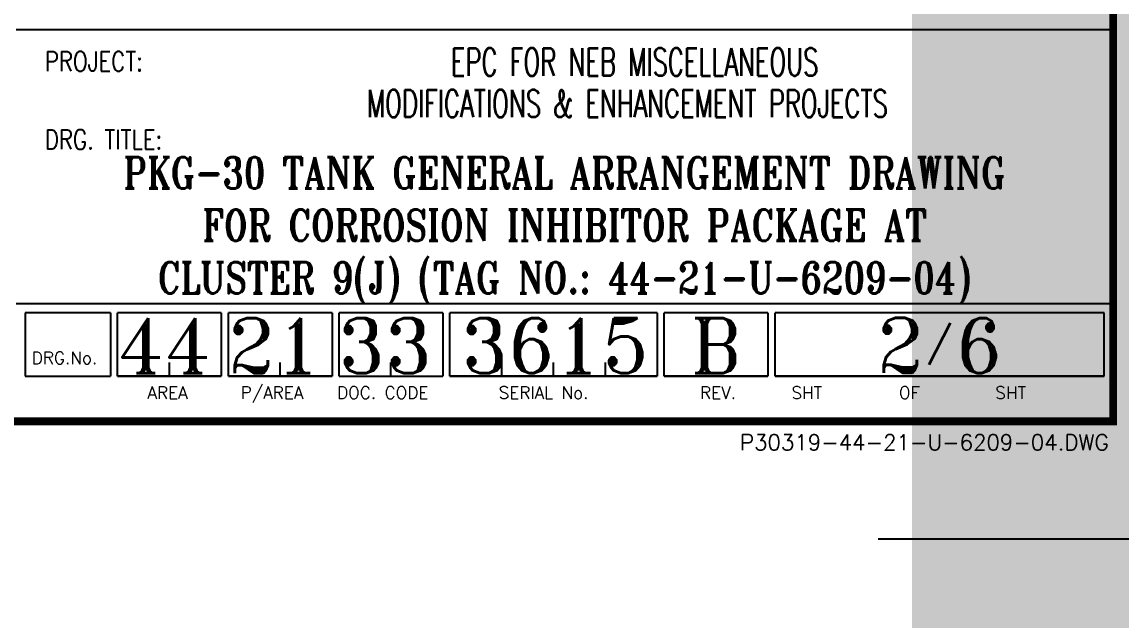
# Model space of a CAD drawing. Header units: inches. Extents: x 26960 to 35074, y -20333 to -19295.
# Drawn here: x 27647.3 to 27787.5, y -19899.7 to -19823.3 of the extents above; entities that cross this region are included whole.
import ezdxf
from ezdxf.enums import TextEntityAlignment as Align

# ---------------------------------------------------------------- set-up
doc = ezdxf.new("R2018")
doc.units = ezdxf.units.IN
doc.header["$LTSCALE"] = 200
doc.header["$MEASUREMENT"] = 0
doc.layers.add('BORDER1', color=3, linetype='Continuous')
doc.layers.add('BORDER2', color=7, linetype='Continuous')
doc.styles.add('ROMANC', font='ROMANC', dxfattribs={"height": 5})
doc.styles.add('ROMANS', font='romans.shx')
doc.styles.add('ROMANT', font='romant.shx')
doc.styles.get("Standard").update_dxf_attribs({"font": 'romans.shx'})

# ---------------------------------------------------------------- blocks, each defined once
blk = doc.blocks.new('*U254')
at = {"layer": 'BORDER1', "color": 154, "true_color": 0x1859a9, "const_width": 1}
blk.add_lwpolyline([(0, 564), (796, 564), (796, 0), (0, 0)], close=True, dxfattribs=at)
at = {"layer": 'BORDER2'}
for p, q in [((796, 50), (656, 50)), ((796, 15), (656, 15)), ((657.15, 13.85), (657.15, 5.76)), ((668.05, 13.85), (657.15, 13.85)), ((668.05, 13.85), (668.05, 5.76)), ((668.95, 5.76), (668.95, 13.85)), ((682.18, 13.85), (668.95, 13.85)), ((682.18, 13.85), (682.18, 5.76)), ((696.32, 13.85), (683.09, 13.85)), ((683.09, 5.76), (683.09, 13.85)), ((696.32, 13.85), (696.32, 5.76)), ((697.22, 5.76), (697.22, 13.85)), ((710.45, 13.85), (697.22, 13.85)), ((710.45, 13.85), (710.45, 5.76)), ((711.36, 5.76), (711.36, 13.85)), ((737.82, 13.85), (711.36, 13.85)), ((737.82, 13.85), (737.82, 5.76)), ((738.72, 5.76), (738.72, 13.85)), ((751.95, 13.85), (738.72, 13.85)), ((751.95, 13.85), (751.95, 5.76)), ((752.86, 5.76), (752.86, 13.85)), ((794.85, 13.85), (752.86, 13.85)), ((794.85, 5.76), (794.85, 13.85)), ((675.57, 5.76), (675.57, 7.5)), ((689.7, 5.76), (689.7, 7.5)), ((703.84, 5.76), (703.84, 7.5)), ((717.97, 5.76), (717.97, 7.5)), ((724.59, 5.76), (724.59, 7.5)), ((731.2, 5.76), (731.2, 7.5)), ((657.15, 5.76), (668.05, 5.76)), ((682.18, 5.76), (668.95, 5.76)), ((668.95, 5.76), (682.18, 5.76)), ((683.09, 5.76), (696.32, 5.76)), ((696.32, 5.76), (683.09, 5.76)), ((697.22, 5.76), (710.45, 5.76)), ((737.82, 5.76), (711.36, 5.76)), ((711.36, 5.76), (737.82, 5.76)), ((751.95, 5.76), (738.72, 5.76)), ((738.72, 5.76), (751.95, 5.76)), ((794.85, 5.76), (752.86, 5.76)), ((752.86, 5.76), (794.85, 5.76))]:
    blk.add_line(p, q, dxfattribs=at)
blk.add_lwpolyline([(766, -15), (811, -15), (811, 30)], dxfattribs=at)
at = {"layer": 'BORDER2', "style": 'ROMANS', "width": 0.8}
for s, p in [('PROJECT:', (659.66, 44.72)), ('DRG. TITLE:', (659.66, 34.74))]:
    blk.add_text(s, height=2.5, dxfattribs=at).set_placement(p)
at = {"layer": 'BORDER2'}
for s, height, style, p in [('/', 3.5, 'ROMANC', (772.18, 8.36)), ('DRG.No.', 1.572, 'ROMANS', (658.01, 7.31)), ('AREA', 1.572, 'ROMANS', (672.77, 2.87)), ('P/AREA', 1.572, 'ROMANS', (684.65, 2.87)), ('DOC. CODE', 1.572, 'ROMANS', (696.96, 2.87)), ('SERIAL No.', 1.572, 'ROMANS', (717.59, 2.87)), ('REV.', 1.572, 'ROMANS', (743.29, 2.87)), (' SHT        OF        SHT', 1.5717, 'ROMANS', (753.87, 2.87))]:
    blk.add_text(s, height=height, dxfattribs=dict(at, style=style)).set_placement(p)
at = {"layer": 'BORDER2', "insert": (795.43, -3.69), "char_height": 2, "attachment_point": 9, "style": 'ROMANS'}
blk.add_mtext('P30319-44-21-U-6209-04.DWG', dxfattribs=at)
at = {"layer": 'BORDER2', "flags": 8}
for tag, height, style, p in [('REV-B', 2.7, 'ROMANS', (662.76, 125.68)), ('REV-A', 2.7, 'ROMANS', (662.76, 118.68)), ('RE-B', 7, 'ROMANT', (745.34, 6.15))]:
    blk.add_attdef(tag, text='', height=height, dxfattribs=dict(at, style=style)).set_placement(p, align=Align.CENTER)
at = {"layer": 'BORDER2', "style": 'ROMANS', "width": 4.59626}
for tag, p, p2 in [('DATE-B', (668.47, 125.68), (681.47, 125.68)), ('DATE-A', (668.47, 118.68), (681.47, 118.68))]:
    blk.add_attdef(tag, text='', height=2.7, dxfattribs=at).set_placement(p, p2, align=Align.FIT)
at = {"layer": 'BORDER2'}
for tag, height, style, p in [('DRN-B', 2.7, 'ROMANS', (689.55, 125.68)), ('CHD-B', 2.7, 'ROMANS', (701.61, 125.68)), ('APD-B', 2.7, 'ROMANS', (713.32, 125.68)), ('DRN-A', 2.7, 'ROMANS', (689.55, 118.68)), ('CHD-A', 2.7, 'ROMANS', (701.61, 118.68)), ('APD-A', 2.7, 'ROMANS', (713.32, 118.68)), ('CONS_CONT_VEND', 3.5, 'ROMANC', (726, 61.94))]:
    blk.add_attdef(tag, text='', height=height, dxfattribs=dict(at, style=style)).set_placement(p, align=Align.CENTER)
at = {"layer": 'BORDER2', "style": 'ROMANS', "width": 0.8}
for tag, p, height in [('1:X', (670.77, 103.49), 3), ('LOC', (709.61, 103.49), 3), ('PROJ_NO', (774.84, 103.49), 3), ('CONS_DRG_NO', (681.74, 53.26), 2.5)]:
    blk.add_attdef(tag, p, '', height=height, dxfattribs=at)
at = {"layer": 'BORDER2', "lineweight": 30, "width": 0.8, "flags": 104}
for tag, p in [('COMMENTS-B', (719.88, 127.5)), ('COMMENTS-A', (719.88, 120.5))]:
    blk.add_attdef(tag, text='', height=2.2, dxfattribs=at).set_placement(p, align=Align.MIDDLE_LEFT)
at = {"layer": 'BORDER2', "style": 'ROMANS', "width": 0.8}
for tag, p in [('PROJECT_TITLE_1', (726, 45.91)), ('PROJECT_TITLE_2', (726, 40.58))]:
    blk.add_attdef(tag, text='', height=3.5, dxfattribs=at).set_placement(p, align=Align.MIDDLE)
at = {"layer": 'BORDER2', "style": 'ROMANT', "width": 0.8}
for tag, p in [('DRG_TITLE_1', (726, 29.73)), ('DRG_TITLE_2', (726, 23.03)), ('DRG_TITLE_3', (726, 16.33))]:
    blk.add_attdef(tag, text='', height=4, dxfattribs=at).set_placement(p, align=Align.CENTER)
at = {"layer": 'BORDER2', "style": 'ROMANT'}
for tag, p in [('AR', (668.95, 6.15)), ('PA', (683.03, 6.15)), ('DC', (697.09, 6.15)), ('TS', (775.94, 6.15))]:
    blk.add_attdef(tag, p, '', height=7, dxfattribs=at)
for tag, p in [('SRNO', (736.79, 6.15)), ('SH', (771.83, 6.2))]:
    blk.add_attdef(tag, text='', height=7, dxfattribs=at).set_placement(p, align=Align.RIGHT)
at = {"layer": 'BORDER2', "style": 'ROMANS', "flags": 2}
blk.add_attdef('TB_VERSION', text='', height=2, dxfattribs=at).set_placement((1, -1), align=Align.TOP_LEFT)

msp = doc.modelspace()

# ---------------------------------------------------------------- block references
at = {"layer": 'BORDER1', "lineweight": 9}
ref = msp.add_blockref('*U254', (26990.4983, -19874.28619), dxfattribs=at)
ref.add_attrib('AR', '44', (27659.45155, -19868.13126), dxfattribs={"layer": 'BORDER2', "height": 7, "style": 'ROMANT'})
ref.add_attrib('PA', '21', (27673.5308, -19868.13126), dxfattribs={"layer": 'BORDER2', "height": 7, "style": 'ROMANT'})
ref.add_attrib('DC', '33', (27687.58615, -19868.13126), dxfattribs={"layer": 'BORDER2', "height": 7, "style": 'ROMANT'})
ref.add_attrib('SRNO', '3615', dxfattribs={"layer": 'BORDER2', "height": 7, "style": 'ROMANT'}).set_placement((27727.28893, -19868.13126), align=Align.RIGHT)
ref.add_attrib('SH', '2', dxfattribs={"layer": 'BORDER2', "height": 7, "style": 'ROMANT'}).set_placement((27762.32598, -19868.08987), align=Align.RIGHT)
ref.add_attrib('TS', '6', (27766.43977, -19868.13126), dxfattribs={"layer": 'BORDER2', "height": 7, "style": 'ROMANT'})
ref.add_attrib('DRG_TITLE_1', 'PKG-30 TANK GENERAL ARRANGEMENT DRAWING', dxfattribs={"layer": 'BORDER2', "height": 4, "style": 'ROMANT', "width": 0.8}).set_placement((27716.4983, -19844.5532), align=Align.CENTER)
ref.add_attrib('DRG_TITLE_2', 'FOR CORROSION INHIBITOR PACKAGE AT', dxfattribs={"layer": 'BORDER2', "height": 4, "style": 'ROMANT', "width": 0.8}).set_placement((27716.4983, -19851.2532), align=Align.CENTER)
ref.add_attrib('DRG_TITLE_3', 'CLUSTER 9(J) (TAG NO.: 44-21-U-6209-04)', dxfattribs={"layer": 'BORDER2', "height": 4, "style": 'ROMANT', "width": 0.8}).set_placement((27716.4983, -19857.9532), align=Align.CENTER)
ref.add_attrib('PROJECT_TITLE_1', 'EPC FOR NEB MISCELLANEOUS', dxfattribs={"layer": 'BORDER2', "height": 3.5, "style": 'ROMANS', "width": 0.65}).set_placement((27725.42606, -19828.39624), align=Align.MIDDLE)
ref.add_attrib('PROJECT_TITLE_2', 'MODIFICATIONS & ENHANCEMENT PROJECTS', dxfattribs={"layer": 'BORDER2', "height": 3.5, "style": 'ROMANS', "width": 0.65}).set_placement((27724.50221, -19833.70972), align=Align.MIDDLE)
lines = msp.add_mtext('\\W0.80000;ISSUED FOR REVIEW', dxfattribs={"layer": 'BORDER2', "insert": (27710.71332, -19753.78619), "char_height": 571.0222222, "attachment_point": 1})
ref.add_attrib('COMMENTS-A', '', (27710.71332, -19753.78619), dxfattribs={"flags": 104}).embed_mtext(lines)
ref.add_attrib('RE-B', 'B', dxfattribs={"layer": 'BORDER2', "height": 7, "style": 'ROMANT'}).set_placement((27735.83655, -19868.13126), align=Align.CENTER)
lines = msp.add_mtext('\\W0.80000;RE-ISSUED FOR REVIEW', dxfattribs={"layer": 'BORDER2', "insert": (27710.71332, -19746.78619), "char_height": 571.0222222, "attachment_point": 1})
ref.add_attrib('COMMENTS-B', '', (27710.71332, -19746.78619), dxfattribs={"flags": 104}).embed_mtext(lines)

doc.saveas('drawing.dxf')
